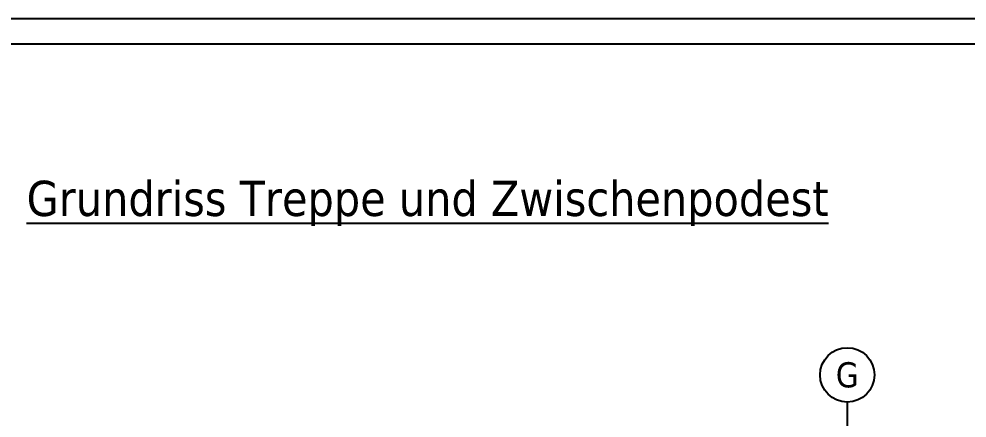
# Model space of a CAD drawing. Extents: x 0 to 29.1, y 0 to 18.4.
# Drawn here: x 2.446 to 7.167, y 12.865 to 14.85 of the extents above; entities that cross this region are included whole.
import ezdxf

# ---------------------------------------------------------------- set-up
doc = ezdxf.new("R2010")
doc.units = 0
doc.header["$LTSCALE"] = 0.25
doc.linetypes.add('AUSGEZOGEN', pattern=[1000.01, 1000, 0.01])
for name, color, linetype in [('ACHSEN', 7, 'Continuous'), ('RAHMEN', 7, 'Continuous'), ('SFP_Achsen', 7, 'Continuous'), ('TEXT', 7, 'Continuous')]:
    doc.layers.add(name, color=color, linetype=linetype)
doc.styles.add('helv', font='tahoma.ttf')

# ---------------------------------------------------------------- blocks, each defined once
blk = doc.blocks.new('DINA1')
at = {"layer": 'RAHMEN'}
blk.add_line((84.1, 59.4), (0, 59.4), dxfattribs=at)
at = {"layer": 'RAHMEN', "color": 5}
blk.add_line((83.6, 58.9), (2, 58.9), dxfattribs=at)

msp = doc.modelspace()

# ---------------------------------------------------------------- linework, layer by layer
at = {"layer": 'ACHSEN', "color": 140, "linetype": 'AUSGEZOGEN'}
msp.add_line((6.5701, 12.9446), (6.5701, 11.5295), dxfattribs=at)
at = {"layer": 'SFP_Achsen', "color": 7, "linetype": 'AUSGEZOGEN'}
msp.add_circle((6.5701, 13.0798), 0.1352, dxfattribs=at)

# ---------------------------------------------------------------- block references
at = {"layer": 'RAHMEN', "color": 7, "linetype": 'AUSGEZOGEN', "xscale": 0.25, "yscale": 0.25, "zscale": 0.25}
msp.add_blockref('DINA1', (0, 0), dxfattribs=at)

# ---------------------------------------------------------------- texts
at = {"layer": 'SFP_Achsen', "color": 6, "linetype": 'AUSGEZOGEN', "style": 'helv'}
msp.add_text('G', height=0.125, dxfattribs=at).set_placement((6.5131, 13.0176))
at = {"layer": 'TEXT', "color": 5, "linetype": 'AUSGEZOGEN', "style": 'helv'}
msp.add_text('%%UGrundriss Treppe und Zwischenpodest', height=0.175, dxfattribs=at).set_placement((2.4843, 13.8702))

doc.saveas('drawing.dxf')
